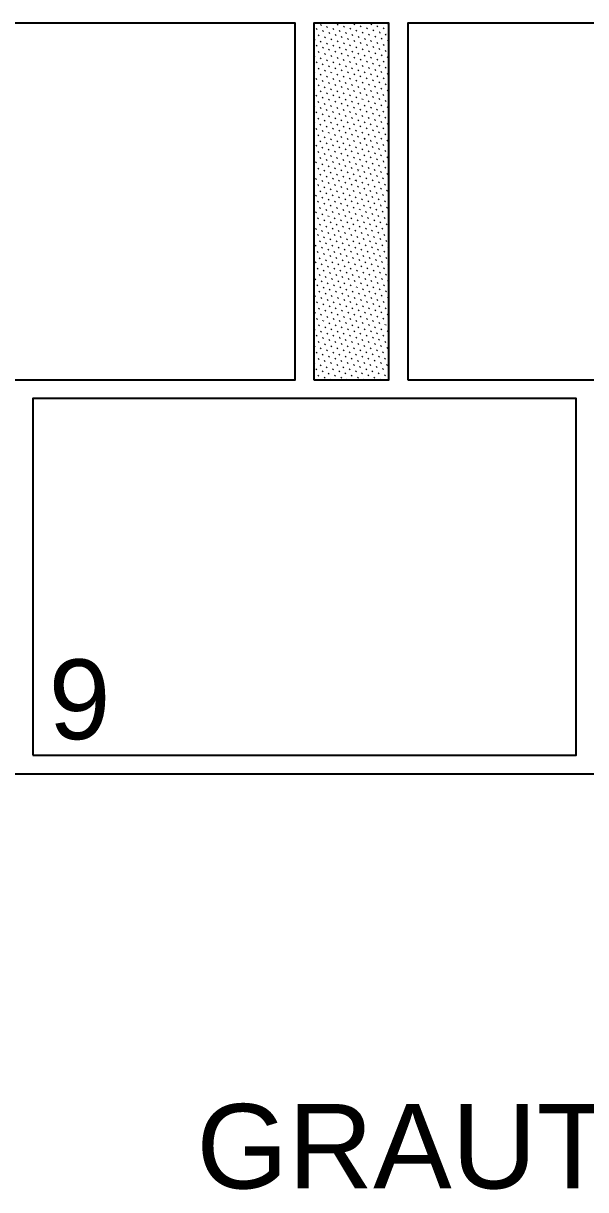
# Model space of a CAD drawing. Extents: x 0 to 119, y 0 to 84.
# Drawn here: x 75.072 to 76.272, y 62.246 to 64.732 of the extents above; entities that cross this region are included whole.
import ezdxf

# ---------------------------------------------------------------- set-up
doc = ezdxf.new("R2010")
doc.units = 0
doc.header["$MEASUREMENT"] = 0
for name, color, linetype in [('32', 250, 'CONTINUOUS'), ('33', 56, 'CONTINUOUS'), ('9', 8, 'CONTINUOUS')]:
    doc.layers.add(name, color=color, linetype=linetype)
doc.styles.add('TQS_ARIAL', font='arial.ttf')

msp = doc.modelspace()

# ---------------------------------------------------------------- linework, layer by layer
at = {"layer": '33', "color": 56, "linetype": 'Continuous'}
msp.add_line((67.091788, 63.132318), (77.651971, 63.132318), dxfattribs=at)
at = {"layer": '9', "color": 8, "linetype": 'Continuous'}
for p, q in [((75.697406, 64.719696), (75.69882, 64.72111)), ((75.706386, 64.728676), (75.7078, 64.73009)), ((75.719786, 64.724398), (75.7212, 64.725812)), ((75.733185, 64.72012), (75.734599, 64.721534)), ((75.742165, 64.7291), (75.74358, 64.730515)), ((75.755565, 64.724822), (75.756979, 64.726237)), ((75.768965, 64.720544), (75.770379, 64.721959)), ((75.777945, 64.729525), (75.779359, 64.730939)), ((75.791345, 64.725247), (75.792759, 64.726661)), ((75.804744, 64.720969), (75.806159, 64.722383)), ((75.813725, 64.729949), (75.815139, 64.731363)), ((75.827124, 64.725671), (75.828539, 64.727085)), ((75.840524, 64.721393), (75.841938, 64.722807)), ((75.849504, 64.730373), (75.850918, 64.731787)), ((75.69197, 64.71426), (75.69197, 64.71426)), ((75.69197, 64.696583), (75.69197, 64.696583)), ((75.692845, 64.697457), (75.694259, 64.698872)), ((75.701825, 64.706438), (75.703239, 64.707852)), ((75.710805, 64.715418), (75.712219, 64.716832)), ((75.715225, 64.70216), (75.716639, 64.703574)), ((75.724205, 64.71114), (75.725619, 64.712554)), ((75.728624, 64.697882), (75.730039, 64.699296)), ((75.737605, 64.706862), (75.739019, 64.708276)), ((75.742024, 64.693604), (75.743438, 64.695018)), ((75.746585, 64.715842), (75.747999, 64.717256)), ((75.751004, 64.702584), (75.752419, 64.703998)), ((75.759985, 64.711564), (75.761399, 64.712978)), ((75.764404, 64.698306), (75.765818, 64.69972)), ((75.773384, 64.707286), (75.774798, 64.7087)), ((75.777804, 64.694028), (75.779218, 64.695442)), ((75.782364, 64.716266), (75.783779, 64.717681)), ((75.786784, 64.703008), (75.788198, 64.704422)), ((75.795764, 64.711988), (75.797178, 64.713403)), ((75.800184, 64.69873), (75.801598, 64.700144)), ((75.809164, 64.70771), (75.810578, 64.709125)), ((75.813583, 64.694452), (75.814997, 64.695866)), ((75.818144, 64.716691), (75.819558, 64.718105)), ((75.822564, 64.703432), (75.823978, 64.704847)), ((75.831544, 64.712413), (75.832958, 64.713827)), ((75.835963, 64.699154), (75.837377, 64.700569)), ((75.844943, 64.708135), (75.846358, 64.709549)), ((75.847395, 64.710586), (75.847395, 64.710586)), ((75.849363, 64.694876), (75.850777, 64.696291)), ((75.69197, 64.678905), (75.69197, 64.678905)), ((75.697264, 64.684199), (75.698678, 64.685613)), ((75.701684, 64.670941), (75.703098, 64.672355)), ((75.706244, 64.693179), (75.707659, 64.694594)), ((75.710664, 64.679921), (75.712078, 64.681335)), ((75.719644, 64.688901), (75.721058, 64.690316)), ((75.724064, 64.675643), (75.725478, 64.677057)), ((75.733044, 64.684623), (75.734458, 64.686038)), ((75.737463, 64.671365), (75.738877, 64.672779)), ((75.746443, 64.680345), (75.747858, 64.68176)), ((75.755424, 64.689326), (75.756838, 64.69074)), ((75.759843, 64.676067), (75.761257, 64.677482)), ((75.768823, 64.685048), (75.770238, 64.686462)), ((75.773243, 64.671789), (75.774657, 64.673204)), ((75.782223, 64.68077), (75.783637, 64.682184)), ((75.791203, 64.68975), (75.792618, 64.691164)), ((75.795623, 64.676492), (75.797037, 64.677906)), ((75.804603, 64.685472), (75.806017, 64.686886)), ((75.809022, 64.672214), (75.810437, 64.673628)), ((75.818003, 64.681194), (75.819417, 64.682608)), ((75.826983, 64.690174), (75.828397, 64.691588)), ((75.831402, 64.676916), (75.832817, 64.67833)), ((75.840383, 64.685896), (75.841797, 64.68731)), ((75.842681, 64.688194), (75.842681, 64.688194)), ((75.844802, 64.672638), (75.846216, 64.674052)), ((75.69197, 64.661227), (75.69197, 64.661227)), ((75.692703, 64.661961), (75.694118, 64.663375)), ((75.697123, 64.648702), (75.698537, 64.650117)), ((75.706103, 64.657683), (75.707517, 64.659097)), ((75.710522, 64.644424), (75.711937, 64.645839)), ((75.715083, 64.666663), (75.716497, 64.668077)), ((75.719503, 64.653405), (75.720917, 64.654819)), ((75.728483, 64.662385), (75.729897, 64.663799)), ((75.732902, 64.649127), (75.734317, 64.650541)), ((75.741883, 64.658107), (75.743297, 64.659521)), ((75.746302, 64.644849), (75.747716, 64.646263)), ((75.750863, 64.667087), (75.752277, 64.668501)), ((75.755282, 64.653829), (75.756697, 64.655243)), ((75.764263, 64.662809), (75.765677, 64.664223)), ((75.768682, 64.649551), (75.770096, 64.650965)), ((75.777662, 64.658531), (75.779076, 64.659945)), ((75.782082, 64.645273), (75.783496, 64.646687)), ((75.786642, 64.667511), (75.788057, 64.668926)), ((75.791062, 64.654253), (75.792476, 64.655667)), ((75.800042, 64.663233), (75.801456, 64.664648)), ((75.804462, 64.649975), (75.805876, 64.651389)), ((75.813442, 64.658955), (75.814856, 64.66037)), ((75.817861, 64.645697), (75.819275, 64.647111)), ((75.822422, 64.667936), (75.823836, 64.66935)), ((75.826842, 64.654677), (75.828256, 64.656092)), ((75.835822, 64.663658), (75.837236, 64.665072)), ((75.837967, 64.665802), (75.837967, 64.665802)), ((75.840241, 64.650399), (75.841655, 64.651814)), ((75.849221, 64.65938), (75.850636, 64.660794)), ((75.69197, 64.64355), (75.69197, 64.64355)), ((75.69197, 64.625872), (75.69197, 64.625872)), ((75.692562, 64.626464), (75.693976, 64.627878)), ((75.701542, 64.635444), (75.702956, 64.636858)), ((75.705962, 64.622186), (75.707376, 64.6236)), ((75.714942, 64.631166), (75.716356, 64.63258)), ((75.723922, 64.640146), (75.725336, 64.641561)), ((75.728342, 64.626888), (75.729756, 64.628302)), ((75.737322, 64.635868), (75.738736, 64.637283)), ((75.741741, 64.62261), (75.743155, 64.624024)), ((75.750721, 64.63159), (75.752136, 64.633005)), ((75.759702, 64.640571), (75.761116, 64.641985)), ((75.764121, 64.627312), (75.765535, 64.628727)), ((75.773101, 64.636293), (75.774516, 64.637707)), ((75.777521, 64.623034), (75.778935, 64.624449)), ((75.786501, 64.632015), (75.787915, 64.633429)), ((75.795481, 64.640995), (75.796896, 64.642409)), ((75.799901, 64.627737), (75.801315, 64.629151)), ((75.808881, 64.636717), (75.810295, 64.638131)), ((75.8133, 64.623459), (75.814715, 64.624873)), ((75.822281, 64.632439), (75.823695, 64.633853)), ((75.8267, 64.619181), (75.828114, 64.620595)), ((75.828539, 64.621019), (75.828539, 64.621019)), ((75.831261, 64.641419), (75.832675, 64.642833)), ((75.833253, 64.643411), (75.833253, 64.643411)), ((75.83568, 64.628161), (75.837095, 64.629575)), ((75.844661, 64.637141), (75.846075, 64.638555)), ((75.84908, 64.623883), (75.850494, 64.625297)), ((75.69197, 64.608194), (75.69197, 64.608194)), ((75.696981, 64.613206), (75.698396, 64.61462)), ((75.701401, 64.599947), (75.702815, 64.601361)), ((75.710381, 64.608928), (75.711795, 64.610342)), ((75.7148, 64.595669), (75.716215, 64.597084)), ((75.719361, 64.617908), (75.720775, 64.619322)), ((75.723781, 64.60465), (75.725195, 64.606064)), ((75.732761, 64.61363), (75.734175, 64.615044)), ((75.73718, 64.600372), (75.738595, 64.601786)), ((75.746161, 64.609352), (75.747575, 64.610766)), ((75.75058, 64.596094), (75.751994, 64.597508)), ((75.755141, 64.618332), (75.756555, 64.619746)), ((75.75956, 64.605074), (75.760975, 64.606488)), ((75.768541, 64.614054), (75.769955, 64.615468)), ((75.77296, 64.600796), (75.774374, 64.60221)), ((75.78194, 64.609776), (75.783354, 64.61119)), ((75.78636, 64.596518), (75.787774, 64.597932)), ((75.79092, 64.618756), (75.792335, 64.620171)), ((75.79534, 64.605498), (75.796754, 64.606912)), ((75.80432, 64.614478), (75.805734, 64.615893)), ((75.80874, 64.60122), (75.810154, 64.602634)), ((75.81772, 64.6102), (75.819134, 64.611615)), ((75.822139, 64.596942), (75.823553, 64.598356)), ((75.823825, 64.598627), (75.823825, 64.598627)), ((75.831119, 64.605922), (75.832534, 64.607337)), ((75.8401, 64.614903), (75.841514, 64.616317)), ((75.844519, 64.601644), (75.845933, 64.603059)), ((75.69197, 64.590517), (75.69197, 64.590517)), ((75.69197, 64.572839), (75.69197, 64.572839)), ((75.692421, 64.590967), (75.693835, 64.592381)), ((75.69684, 64.577709), (75.698254, 64.579123)), ((75.70582, 64.586689), (75.707234, 64.588103)), ((75.71024, 64.573431), (75.711654, 64.574845)), ((75.71922, 64.582411), (75.720634, 64.583825)), ((75.7282, 64.591391), (75.729614, 64.592806)), ((75.73262, 64.578133), (75.734034, 64.579547)), ((75.7416, 64.587113), (75.743014, 64.588528)), ((75.746019, 64.573855), (75.747433, 64.575269)), ((75.754999, 64.582835), (75.756414, 64.58425)), ((75.759419, 64.569577), (75.760833, 64.570991)), ((75.76398, 64.591816), (75.765394, 64.59323)), ((75.768399, 64.578557), (75.769813, 64.579972)), ((75.777379, 64.587538), (75.778794, 64.588952)), ((75.781799, 64.574279), (75.783213, 64.575694)), ((75.790779, 64.58326), (75.792193, 64.584674)), ((75.795198, 64.570001), (75.796613, 64.571416)), ((75.799759, 64.59224), (75.801174, 64.593654)), ((75.804179, 64.578982), (75.805593, 64.580396)), ((75.813159, 64.587962), (75.814573, 64.589376)), ((75.817578, 64.574704), (75.818993, 64.576118)), ((75.81911, 64.576236), (75.81911, 64.576236)), ((75.826559, 64.583684), (75.827973, 64.585098)), ((75.830978, 64.570426), (75.832392, 64.57184)), ((75.835539, 64.592664), (75.836953, 64.594078)), ((75.839958, 64.579406), (75.841373, 64.58082)), ((75.848939, 64.588386), (75.850353, 64.5898)), ((75.69197, 64.555161), (75.69197, 64.555161)), ((75.692279, 64.55547), (75.693693, 64.556884)), ((75.701259, 64.564451), (75.702674, 64.565865)), ((75.705679, 64.551192), (75.707093, 64.552606)), ((75.714659, 64.560173), (75.716073, 64.561587)), ((75.719078, 64.546914), (75.720493, 64.548328)), ((75.723639, 64.569153), (75.725053, 64.570567)), ((75.728059, 64.555895), (75.729473, 64.557309)), ((75.737039, 64.564875), (75.738453, 64.566289)), ((75.741458, 64.551617), (75.742873, 64.553031)), ((75.750439, 64.560597), (75.751853, 64.562011)), ((75.754858, 64.547339), (75.756272, 64.548753)), ((75.763838, 64.556319), (75.765253, 64.557733)), ((75.772819, 64.565299), (75.774233, 64.566713)), ((75.777238, 64.552041), (75.778652, 64.553455)), ((75.786218, 64.561021), (75.787632, 64.562435)), ((75.790638, 64.547763), (75.792052, 64.549177)), ((75.799618, 64.556743), (75.801032, 64.558157)), ((75.808598, 64.565723), (75.810012, 64.567138)), ((75.813018, 64.552465), (75.814396, 64.553844)), ((75.814396, 64.553844), (75.814432, 64.553879)), ((75.821998, 64.561445), (75.823412, 64.56286)), ((75.826417, 64.548187), (75.827831, 64.549601)), ((75.835397, 64.557167), (75.836812, 64.558582)), ((75.844378, 64.566148), (75.845792, 64.567562)), ((75.848797, 64.552889), (75.850211, 64.554304)), ((75.69197, 64.537484), (75.69197, 64.537484)), ((75.692138, 64.519974), (75.693552, 64.521388)), ((75.696699, 64.542212), (75.698113, 64.543626)), ((75.701118, 64.528954), (75.702532, 64.530368)), ((75.710098, 64.537934), (75.711512, 64.539348)), ((75.714518, 64.524676), (75.715932, 64.52609)), ((75.723498, 64.533656), (75.724912, 64.53507)), ((75.727917, 64.520398), (75.729331, 64.521812)), ((75.732478, 64.542636), (75.733892, 64.54405)), ((75.736898, 64.529378), (75.738312, 64.530792)), ((75.745878, 64.538358), (75.747292, 64.539772)), ((75.750297, 64.5251), (75.751711, 64.526514)), ((75.759277, 64.53408), (75.760692, 64.535495)), ((75.763697, 64.520822), (75.765111, 64.522236)), ((75.768258, 64.543061), (75.769672, 64.544475)), ((75.772677, 64.529802), (75.774091, 64.531217)), ((75.781657, 64.538783), (75.783072, 64.540197)), ((75.786077, 64.525524), (75.787491, 64.526939)), ((75.795057, 64.534505), (75.796471, 64.535919)), ((75.799476, 64.521246), (75.800891, 64.522661)), ((75.804037, 64.543485), (75.805452, 64.544899)), ((75.808457, 64.530227), (75.809682, 64.531452)), ((75.809682, 64.531452), (75.809871, 64.531641)), ((75.817437, 64.539207), (75.818851, 64.540621)), ((75.821856, 64.525949), (75.823271, 64.527363)), ((75.830837, 64.534929), (75.832251, 64.536343)), ((75.835256, 64.521671), (75.83667, 64.523085)), ((75.839817, 64.543909), (75.841231, 64.545323)), ((75.844236, 64.530651), (75.845651, 64.532065)), ((75.69197, 64.519806), (75.69197, 64.519806)), ((75.69197, 64.502128), (75.69197, 64.502128)), ((75.696557, 64.506715), (75.697971, 64.508129)), ((75.705537, 64.515696), (75.706952, 64.51711)), ((75.709957, 64.502437), (75.711371, 64.503851)), ((75.718937, 64.511418), (75.720351, 64.512832)), ((75.723356, 64.498159), (75.724771, 64.499573)), ((75.732337, 64.50714), (75.733751, 64.508554)), ((75.741317, 64.51612), (75.742731, 64.517534)), ((75.745736, 64.502862), (75.747151, 64.504276)), ((75.754717, 64.511842), (75.756131, 64.513256)), ((75.759136, 64.498584), (75.76055, 64.499998)), ((75.768116, 64.507564), (75.76953, 64.508978)), ((75.777097, 64.516544), (75.778511, 64.517958)), ((75.781516, 64.503286), (75.78293, 64.5047)), ((75.790496, 64.512266), (75.79191, 64.51368)), ((75.794916, 64.499008), (75.79633, 64.500422)), ((75.803896, 64.507988), (75.804968, 64.50906)), ((75.804968, 64.50906), (75.80531, 64.509402)), ((75.808315, 64.49473), (75.80973, 64.496144)), ((75.812876, 64.516968), (75.81429, 64.518383)), ((75.817296, 64.50371), (75.81871, 64.505124)), ((75.826276, 64.51269), (75.82769, 64.514105)), ((75.830695, 64.499432), (75.832109, 64.500846)), ((75.839675, 64.508412), (75.84109, 64.509827)), ((75.844095, 64.495154), (75.845509, 64.496568)), ((75.848656, 64.517393), (75.85007, 64.518807)), ((75.69197, 64.484451), (75.69197, 64.484451)), ((75.691996, 64.484477), (75.69341, 64.485891)), ((75.696416, 64.471218), (75.69783, 64.472633)), ((75.700976, 64.493457), (75.702391, 64.494871)), ((75.705396, 64.480199), (75.70681, 64.481613)), ((75.714376, 64.489179), (75.71579, 64.490593)), ((75.718796, 64.475921), (75.72021, 64.477335)), ((75.727776, 64.484901), (75.72919, 64.486315)), ((75.732195, 64.471643), (75.733609, 64.473057)), ((75.736756, 64.493881), (75.73817, 64.495295)), ((75.741176, 64.480623), (75.74259, 64.482037)), ((75.750156, 64.489603), (75.75157, 64.491017)), ((75.754575, 64.476345), (75.755989, 64.477759)), ((75.763555, 64.485325), (75.76497, 64.486739)), ((75.767975, 64.472067), (75.769389, 64.473481)), ((75.772536, 64.494306), (75.77395, 64.49572)), ((75.776955, 64.481047), (75.778369, 64.482461)), ((75.785935, 64.490028), (75.78735, 64.491442)), ((75.790355, 64.476769), (75.791769, 64.478183)), ((75.799335, 64.48575), (75.800254, 64.486669)), ((75.800254, 64.486669), (75.800749, 64.487164)), ((75.803754, 64.472491), (75.805169, 64.473906)), ((75.812735, 64.481472), (75.814149, 64.482886)), ((75.821715, 64.490452), (75.823129, 64.491866)), ((75.826134, 64.477194), (75.827549, 64.478608)), ((75.835115, 64.486174), (75.836529, 64.487588)), ((75.839534, 64.472916), (75.840948, 64.47433)), ((75.848514, 64.481896), (75.849929, 64.48331)), ((75.69197, 64.466773), (75.69197, 64.466773)), ((75.69197, 64.449095), (75.693269, 64.450394)), ((75.700835, 64.45796), (75.702249, 64.459374)), ((75.709815, 64.46694), (75.71123, 64.468355)), ((75.714235, 64.453682), (75.715649, 64.455096)), ((75.723215, 64.462663), (75.724629, 64.464077)), ((75.727634, 64.449404), (75.729049, 64.450818)), ((75.736615, 64.458385), (75.738029, 64.459799)), ((75.741034, 64.445126), (75.742448, 64.44654)), ((75.745595, 64.467365), (75.747009, 64.468779)), ((75.750014, 64.454107), (75.751429, 64.455521)), ((75.758995, 64.463087), (75.760409, 64.464501)), ((75.763414, 64.449829), (75.764828, 64.451243)), ((75.772394, 64.458809), (75.773808, 64.460223)), ((75.776814, 64.445551), (75.778228, 64.446965)), ((75.781375, 64.467789), (75.782789, 64.469203)), ((75.785794, 64.454531), (75.787208, 64.455945)), ((75.794774, 64.463511), (75.79554, 64.464277)), ((75.79554, 64.464277), (75.796188, 64.464925)), ((75.799194, 64.450253), (75.800608, 64.451667)), ((75.808174, 64.459233), (75.809588, 64.460647)), ((75.812593, 64.445975), (75.814008, 64.447389)), ((75.817154, 64.468213), (75.818568, 64.469628)), ((75.821574, 64.454955), (75.822988, 64.456369)), ((75.830554, 64.463935), (75.831968, 64.46535)), ((75.834973, 64.450677), (75.836387, 64.452091)), ((75.843953, 64.459657), (75.845368, 64.461072)), ((75.848373, 64.446399), (75.849787, 64.447813)), ((75.69197, 64.431418), (75.69197, 64.431418)), ((75.696274, 64.435722), (75.697688, 64.437136)), ((75.700694, 64.422463), (75.702108, 64.423878)), ((75.705254, 64.444702), (75.706669, 64.446116)), ((75.709674, 64.431444), (75.711088, 64.432858)), ((75.718654, 64.440424), (75.720068, 64.441838)), ((75.723074, 64.427166), (75.724488, 64.42858)), ((75.732054, 64.436146), (75.733468, 64.43756)), ((75.736473, 64.422888), (75.737887, 64.424302)), ((75.745454, 64.431868), (75.746868, 64.433282)), ((75.754434, 64.440848), (75.755848, 64.442262)), ((75.758853, 64.42759), (75.760267, 64.429004)), ((75.767833, 64.43657), (75.769248, 64.437984)), ((75.772253, 64.423312), (75.773667, 64.424726)), ((75.781233, 64.432292), (75.782647, 64.433706)), ((75.790213, 64.441273), (75.790826, 64.441885)), ((75.790826, 64.441885), (75.791628, 64.442687)), ((75.794633, 64.428014), (75.796047, 64.429428)), ((75.803613, 64.436995), (75.805027, 64.438409)), ((75.808032, 64.423736), (75.809447, 64.42515)), ((75.817013, 64.432717), (75.818427, 64.434131)), ((75.825993, 64.441697), (75.827407, 64.443111)), ((75.830412, 64.428439), (75.831827, 64.429853)), ((75.839393, 64.437419), (75.840807, 64.438833)), ((75.843812, 64.424161), (75.845226, 64.425575)), ((75.69197, 64.41374), (75.693128, 64.414897)), ((75.696133, 64.400225), (75.697547, 64.401639)), ((75.705113, 64.409205), (75.706527, 64.410619)), ((75.709532, 64.395947), (75.710947, 64.397361)), ((75.714093, 64.418185), (75.715508, 64.4196)), ((75.718513, 64.404927), (75.719927, 64.406341)), ((75.727493, 64.413907), (75.728907, 64.415322)), ((75.731912, 64.400649), (75.733327, 64.402063)), ((75.740893, 64.409629), (75.742307, 64.411044)), ((75.745312, 64.396371), (75.746726, 64.397785)), ((75.749873, 64.41861), (75.751287, 64.420024)), ((75.754292, 64.405351), (75.755707, 64.406766)), ((75.763273, 64.414332), (75.764687, 64.415746)), ((75.767692, 64.401074), (75.769106, 64.402488)), ((75.776672, 64.410054), (75.778086, 64.411468)), ((75.781092, 64.396796), (75.781398, 64.397102)), ((75.781398, 64.397102), (75.782506, 64.39821)), ((75.785653, 64.419034), (75.786112, 64.419494)), ((75.786112, 64.419494), (75.787067, 64.420448)), ((75.790072, 64.405776), (75.791486, 64.40719)), ((75.799052, 64.414756), (75.800466, 64.41617)), ((75.803472, 64.401498), (75.804886, 64.402912)), ((75.812452, 64.410478), (75.813866, 64.411892)), ((75.816871, 64.39722), (75.818286, 64.398634)), ((75.821432, 64.419458), (75.822846, 64.420872)), ((75.825852, 64.4062), (75.827266, 64.407614)), ((75.834832, 64.41518), (75.836246, 64.416594)), ((75.83911, 64.401781), (75.840524, 64.403195)), ((75.84809, 64.410761), (75.849504, 64.412175)), ((75.69197, 64.396062), (75.69197, 64.396062)), ((75.69197, 64.378385), (75.692986, 64.379401)), ((75.700552, 64.386967), (75.701966, 64.388381)), ((75.704972, 64.373708), (75.706386, 64.375123)), ((75.713952, 64.382689), (75.715366, 64.384103)), ((75.722932, 64.391669), (75.724346, 64.393083)), ((75.727352, 64.378411), (75.728766, 64.379825)), ((75.736332, 64.387391), (75.737746, 64.388805)), ((75.740751, 64.374133), (75.742165, 64.375547)), ((75.749732, 64.383113), (75.751146, 64.384527)), ((75.758712, 64.392093), (75.760126, 64.393507)), ((75.763131, 64.378835), (75.764545, 64.380249)), ((75.772111, 64.387815), (75.773526, 64.389229)), ((75.776531, 64.374557), (75.776684, 64.37471)), ((75.776684, 64.37471), (75.777945, 64.375971)), ((75.785511, 64.383537), (75.786925, 64.384951)), ((75.794491, 64.392518), (75.795906, 64.393932)), ((75.798911, 64.379259), (75.800325, 64.380673)), ((75.807891, 64.38824), (75.809305, 64.389654)), ((75.812169, 64.37484), (75.813583, 64.376254)), ((75.821149, 64.38382), (75.822564, 64.385234)), ((75.825427, 64.37042), (75.826842, 64.371835)), ((75.83013, 64.3928), (75.831544, 64.394215)), ((75.834408, 64.379401), (75.835822, 64.380815)), ((75.843388, 64.388381), (75.844802, 64.389795)), ((75.847666, 64.374981), (75.84908, 64.376395)), ((75.69197, 64.360707), (75.69197, 64.360707)), ((75.695991, 64.364728), (75.697406, 64.366142)), ((75.700411, 64.35147), (75.701825, 64.352884)), ((75.709391, 64.36045), (75.710805, 64.361864)), ((75.71381, 64.347192), (75.715225, 64.348606)), ((75.718371, 64.36943), (75.719786, 64.370845)), ((75.722791, 64.356172), (75.724205, 64.357586)), ((75.731771, 64.365152), (75.733185, 64.366567)), ((75.73619, 64.351894), (75.737605, 64.353308)), ((75.745171, 64.360874), (75.746585, 64.362289)), ((75.74959, 64.347616), (75.751004, 64.34903)), ((75.754151, 64.369855), (75.755565, 64.371269)), ((75.75857, 64.356596), (75.759985, 64.358011)), ((75.767551, 64.365577), (75.768965, 64.366991)), ((75.77197, 64.352318), (75.773384, 64.353733)), ((75.77197, 64.352318), (75.77197, 64.352318)), ((75.78095, 64.361299), (75.782364, 64.362713)), ((75.785228, 64.347899), (75.786642, 64.349313)), ((75.789931, 64.370279), (75.791345, 64.371693)), ((75.794209, 64.356879), (75.795623, 64.358294)), ((75.803189, 64.36586), (75.804603, 64.367274)), ((75.807467, 64.35246), (75.808881, 64.353874)), ((75.816447, 64.36144), (75.817861, 64.362854)), ((75.820725, 64.34804), (75.822139, 64.349455)), ((75.829705, 64.357021), (75.831119, 64.358435)), ((75.838686, 64.366001), (75.8401, 64.367415)), ((75.842964, 64.352601), (75.844378, 64.354016)), ((75.851944, 64.361582), (75.85197, 64.361608)), ((75.69197, 64.343029), (75.692845, 64.343904)), ((75.69197, 64.325351), (75.69197, 64.325351)), ((75.69585, 64.329231), (75.697264, 64.330646)), ((75.70483, 64.338212), (75.706244, 64.339626)), ((75.70925, 64.324953), (75.710664, 64.326368)), ((75.71823, 64.333934), (75.719644, 64.335348)), ((75.722649, 64.320675), (75.724064, 64.32209)), ((75.72721, 64.342914), (75.728624, 64.344328)), ((75.73163, 64.329656), (75.733044, 64.33107)), ((75.74061, 64.338636), (75.742024, 64.34005)), ((75.745029, 64.325378), (75.746443, 64.326792)), ((75.75401, 64.334358), (75.755424, 64.335772)), ((75.758288, 64.320958), (75.759702, 64.322373)), ((75.76299, 64.343338), (75.764404, 64.344752)), ((75.767256, 64.329927), (75.767256, 64.329927)), ((75.767268, 64.329939), (75.768682, 64.331353)), ((75.776248, 64.338919), (75.777662, 64.340333)), ((75.780526, 64.325519), (75.78194, 64.326933)), ((75.789506, 64.334499), (75.79092, 64.335914)), ((75.793784, 64.3211), (75.795198, 64.322514)), ((75.798487, 64.34348), (75.799901, 64.344894)), ((75.802765, 64.33008), (75.804179, 64.331494)), ((75.811745, 64.33906), (75.813159, 64.340474)), ((75.816023, 64.325661), (75.817437, 64.327075)), ((75.825003, 64.334641), (75.826417, 64.336055)), ((75.829281, 64.321241), (75.830695, 64.322655)), ((75.833983, 64.343621), (75.835397, 64.345035)), ((75.838261, 64.330221), (75.839675, 64.331636)), ((75.847242, 64.339202), (75.848656, 64.340616)), ((75.85152, 64.325802), (75.85197, 64.326252)), ((75.69197, 64.307674), (75.692703, 64.308407)), ((75.700269, 64.315973), (75.701684, 64.317387)), ((75.704689, 64.302715), (75.706103, 64.304129)), ((75.713669, 64.311695), (75.715083, 64.313109)), ((75.718088, 64.298437), (75.719503, 64.299851)), ((75.727069, 64.307417), (75.728483, 64.308831)), ((75.736049, 64.316397), (75.737463, 64.317812)), ((75.740327, 64.302998), (75.741741, 64.304412)), ((75.749307, 64.311978), (75.750721, 64.313392)), ((75.753585, 64.298578), (75.754999, 64.299993)), ((75.762542, 64.307535), (75.762542, 64.307535)), ((75.762565, 64.307559), (75.76398, 64.308973)), ((75.771546, 64.316539), (75.77296, 64.317953)), ((75.775824, 64.303139), (75.777238, 64.304553)), ((75.784804, 64.312119), (75.786218, 64.313534)), ((75.789082, 64.29872), (75.790496, 64.300134)), ((75.798062, 64.3077), (75.799476, 64.309114)), ((75.807043, 64.31668), (75.808457, 64.318095)), ((75.811321, 64.303281), (75.812735, 64.304695)), ((75.820301, 64.312261), (75.821715, 64.313675)), ((75.824579, 64.298861), (75.825993, 64.300275)), ((75.833559, 64.307841), (75.834973, 64.309256)), ((75.842539, 64.316822), (75.843953, 64.318236)), ((75.846817, 64.303422), (75.848231, 64.304836)), ((75.69197, 64.289996), (75.69197, 64.289996)), ((75.69197, 64.272318), (75.692562, 64.27291)), ((75.695709, 64.293735), (75.697123, 64.295149)), ((75.700128, 64.280476), (75.701542, 64.281891)), ((75.709108, 64.289457), (75.710522, 64.290871)), ((75.713386, 64.276057), (75.7148, 64.277471)), ((75.722366, 64.285037), (75.723781, 64.286451)), ((75.726644, 64.271638), (75.728059, 64.273052)), ((75.731347, 64.294018), (75.732761, 64.295432)), ((75.735625, 64.280618), (75.737039, 64.282032)), ((75.744605, 64.289598), (75.746019, 64.291012)), ((75.748883, 64.276198), (75.750297, 64.277613)), ((75.757828, 64.285143), (75.757828, 64.285143)), ((75.757863, 64.285179), (75.759277, 64.286593)), ((75.762141, 64.271779), (75.763555, 64.273193)), ((75.766843, 64.294159), (75.768258, 64.295573)), ((75.771121, 64.280759), (75.772536, 64.282173)), ((75.780102, 64.28974), (75.781516, 64.291154)), ((75.78438, 64.27634), (75.785794, 64.277754)), ((75.79336, 64.28532), (75.794774, 64.286734)), ((75.797638, 64.27192), (75.799052, 64.273335)), ((75.80234, 64.2943), (75.803754, 64.295715)), ((75.806618, 64.280901), (75.808032, 64.282315)), ((75.815599, 64.289881), (75.817013, 64.291295)), ((75.819877, 64.276481), (75.821291, 64.277896)), ((75.828857, 64.285462), (75.830271, 64.286876)), ((75.833135, 64.272062), (75.834549, 64.273476)), ((75.837837, 64.294442), (75.839251, 64.295856)), ((75.842115, 64.281042), (75.843529, 64.282456)), ((75.851095, 64.290022), (75.85197, 64.290897)), ((75.69197, 64.254641), (75.69197, 64.254641)), ((75.695426, 64.258097), (75.69684, 64.259511)), ((75.704406, 64.267077), (75.70582, 64.268491)), ((75.708684, 64.253677), (75.710098, 64.255091)), ((75.717664, 64.262657), (75.719078, 64.264072)), ((75.721942, 64.249258), (75.723356, 64.250672)), ((75.730922, 64.258238), (75.732337, 64.259652)), ((75.739903, 64.267218), (75.741317, 64.268632)), ((75.744181, 64.253819), (75.745595, 64.255233)), ((75.753114, 64.262752), (75.753114, 64.262752)), ((75.753161, 64.262799), (75.754575, 64.264213)), ((75.757439, 64.249399), (75.758853, 64.250813)), ((75.766419, 64.258379), (75.767833, 64.259794)), ((75.775399, 64.26736), (75.776814, 64.268774)), ((75.779677, 64.25396), (75.781092, 64.255374)), ((75.788658, 64.26294), (75.790072, 64.264354)), ((75.792936, 64.249541), (75.79435, 64.250955)), ((75.801916, 64.258521), (75.80333, 64.259935)), ((75.810896, 64.267501), (75.81231, 64.268915)), ((75.815174, 64.254101), (75.816588, 64.255516)), ((75.824154, 64.263082), (75.825569, 64.264496)), ((75.828432, 64.249682), (75.829847, 64.251096)), ((75.837413, 64.258662), (75.838827, 64.260076)), ((75.846393, 64.267642), (75.847807, 64.269057)), ((75.850671, 64.254243), (75.85197, 64.255542)), ((75.69197, 64.236963), (75.692138, 64.237131)), ((75.695001, 64.222317), (75.696416, 64.223731)), ((75.699704, 64.244697), (75.701118, 64.246111)), ((75.703982, 64.231297), (75.705396, 64.232711)), ((75.712962, 64.240277), (75.714376, 64.241692)), ((75.71724, 64.226878), (75.718654, 64.228292)), ((75.72622, 64.235858), (75.727634, 64.237272)), ((75.730498, 64.222458), (75.731912, 64.223873)), ((75.7352, 64.244838), (75.736615, 64.246252)), ((75.739478, 64.231439), (75.740893, 64.232853)), ((75.7484, 64.24036), (75.7484, 64.24036)), ((75.748459, 64.240419), (75.749873, 64.241833)), ((75.752737, 64.227019), (75.754151, 64.228433)), ((75.761717, 64.235999), (75.763131, 64.237414)), ((75.765995, 64.2226), (75.767409, 64.224014)), ((75.770697, 64.24498), (75.772111, 64.246394)), ((75.774975, 64.23158), (75.776389, 64.232994)), ((75.783955, 64.24056), (75.78537, 64.241974)), ((75.788233, 64.227161), (75.789648, 64.228575)), ((75.797214, 64.236141), (75.798628, 64.237555)), ((75.801492, 64.222741), (75.802906, 64.224155)), ((75.806194, 64.245121), (75.807608, 64.246535)), ((75.810472, 64.231721), (75.811886, 64.233136)), ((75.819452, 64.240702), (75.820866, 64.242116)), ((75.82373, 64.227302), (75.825144, 64.228716)), ((75.83271, 64.236282), (75.834125, 64.237696)), ((75.836988, 64.222883), (75.838403, 64.224297)), ((75.841691, 64.245263), (75.843105, 64.246677)), ((75.845969, 64.231863), (75.847383, 64.233277)), ((75.69197, 64.219285), (75.69197, 64.219285)), ((75.69197, 64.201608), (75.69197, 64.201608)), ((75.699279, 64.208917), (75.700694, 64.210331)), ((75.70826, 64.217897), (75.709674, 64.219312)), ((75.712538, 64.204498), (75.713952, 64.205912)), ((75.721518, 64.213478), (75.722932, 64.214892)), ((75.725796, 64.200078), (75.72721, 64.201493)), ((75.734776, 64.209059), (75.73619, 64.210473)), ((75.743686, 64.217968), (75.743686, 64.217968)), ((75.743756, 64.218039), (75.745171, 64.219453)), ((75.748034, 64.204639), (75.749449, 64.206053)), ((75.757015, 64.213619), (75.758429, 64.215034)), ((75.761293, 64.20022), (75.762707, 64.201634)), ((75.770273, 64.2092), (75.771687, 64.210614)), ((75.779253, 64.21818), (75.780667, 64.219595)), ((75.783531, 64.204781), (75.784945, 64.206195)), ((75.792511, 64.213761), (75.793926, 64.215175)), ((75.796789, 64.200361), (75.798204, 64.201775)), ((75.80577, 64.209341), (75.807184, 64.210756)), ((75.81475, 64.218322), (75.816164, 64.219736)), ((75.819028, 64.204922), (75.820442, 64.206336)), ((75.828008, 64.213902), (75.829422, 64.215317)), ((75.832286, 64.200503), (75.8337, 64.201917)), ((75.841266, 64.209483), (75.842681, 64.210897)), ((75.850247, 64.218463), (75.851661, 64.219877)), ((75.69197, 64.18393), (75.69197, 64.18393)), ((75.694577, 64.186537), (75.695991, 64.187952)), ((75.698855, 64.173138), (75.700269, 64.174552)), ((75.703557, 64.195518), (75.704972, 64.196932)), ((75.707835, 64.182118), (75.70925, 64.183532)), ((75.716816, 64.191098), (75.71823, 64.192512)), ((75.721094, 64.177698), (75.722508, 64.179113)), ((75.730074, 64.186679), (75.731488, 64.188093)), ((75.734258, 64.173185), (75.734258, 64.173185)), ((75.734352, 64.173279), (75.735766, 64.174693)), ((75.738972, 64.195576), (75.738972, 64.195576)), ((75.739054, 64.195659), (75.740468, 64.197073)), ((75.743332, 64.182259), (75.744746, 64.183674)), ((75.752312, 64.19124), (75.753727, 64.192654)), ((75.75659, 64.17784), (75.758005, 64.179254)), ((75.765571, 64.18682), (75.766985, 64.188234)), ((75.769849, 64.17342), (75.771263, 64.174835)), ((75.774551, 64.1958), (75.775965, 64.197215)), ((75.778829, 64.182401), (75.780243, 64.183815)), ((75.787809, 64.191381), (75.789223, 64.192795)), ((75.792087, 64.177981), (75.793501, 64.179396)), ((75.801067, 64.186962), (75.802482, 64.188376)), ((75.805345, 64.173562), (75.80676, 64.174976)), ((75.810048, 64.195942), (75.811462, 64.197356)), ((75.814326, 64.182542), (75.81574, 64.183956)), ((75.823306, 64.191522), (75.82472, 64.192937)), ((75.827584, 64.178123), (75.828998, 64.179537)), ((75.836564, 64.187103), (75.837978, 64.188517)), ((75.840842, 64.173703), (75.842256, 64.175118)), ((75.845544, 64.196083), (75.846959, 64.197497)), ((75.849822, 64.182684), (75.851237, 64.184098)), ((75.69197, 64.166252), (75.69197, 64.166252)), ((75.69197, 64.148575), (75.69197, 64.148575)), ((75.694153, 64.150758), (75.695567, 64.152172)), ((75.703133, 64.159738), (75.704547, 64.161152)), ((75.712113, 64.168718), (75.713528, 64.170132)), ((75.716391, 64.155319), (75.717806, 64.156733)), ((75.725372, 64.164299), (75.726786, 64.165713)), ((75.729544, 64.150793), (75.729544, 64.150793)), ((75.72965, 64.150899), (75.731064, 64.152313)), ((75.73863, 64.159879), (75.740044, 64.161294)), ((75.74761, 64.16886), (75.749024, 64.170274)), ((75.751888, 64.15546), (75.753302, 64.156874)), ((75.760868, 64.16444), (75.762283, 64.165854)), ((75.765146, 64.151041), (75.766561, 64.152455)), ((75.774127, 64.160021), (75.775541, 64.161435)), ((75.778405, 64.146621), (75.779819, 64.148035)), ((75.783107, 64.169001), (75.784521, 64.170415)), ((75.787385, 64.155601), (75.788799, 64.157016)), ((75.796365, 64.164582), (75.797779, 64.165996)), ((75.800643, 64.151182), (75.802057, 64.152596)), ((75.809623, 64.160162), (75.811038, 64.161576)), ((75.813901, 64.146763), (75.815316, 64.148177)), ((75.818604, 64.169142), (75.820018, 64.170557)), ((75.822882, 64.155743), (75.824296, 64.157157)), ((75.831862, 64.164723), (75.833276, 64.166137)), ((75.83614, 64.151323), (75.837554, 64.152738)), ((75.84512, 64.160304), (75.846534, 64.161718)), ((75.849398, 64.146904), (75.850812, 64.148318)), ((75.69197, 64.130897), (75.69197, 64.130897)), ((75.698431, 64.137358), (75.699845, 64.138772)), ((75.702709, 64.123958), (75.704123, 64.125373)), ((75.707411, 64.146338), (75.708825, 64.147752)), ((75.711689, 64.132939), (75.713103, 64.134353)), ((75.720669, 64.141919), (75.722084, 64.143333)), ((75.72483, 64.128401), (75.72483, 64.128401)), ((75.724947, 64.128519), (75.726362, 64.129933)), ((75.733928, 64.137499), (75.735342, 64.138914)), ((75.738206, 64.1241), (75.73962, 64.125514)), ((75.742908, 64.14648), (75.744322, 64.147894)), ((75.747186, 64.13308), (75.7486, 64.134494)), ((75.756166, 64.14206), (75.75758, 64.143475)), ((75.760444, 64.128661), (75.761858, 64.130075)), ((75.769424, 64.137641), (75.770839, 64.139055)), ((75.773702, 64.124241), (75.775117, 64.125655)), ((75.782683, 64.133221), (75.784097, 64.134636)), ((75.791663, 64.142202), (75.793077, 64.143616)), ((75.795941, 64.128802), (75.797355, 64.130216)), ((75.804921, 64.137782), (75.806335, 64.139197)), ((75.809199, 64.124383), (75.810613, 64.125797)), ((75.818179, 64.133363), (75.819594, 64.134777)), ((75.82716, 64.142343), (75.828574, 64.143757)), ((75.831438, 64.128943), (75.832852, 64.130358)), ((75.840418, 64.137924), (75.841832, 64.139338)), ((75.844696, 64.124524), (75.84611, 64.125938)), ((75.69197, 64.113219), (75.69197, 64.113219)), ((75.693729, 64.114978), (75.695143, 64.116392)), ((75.698007, 64.101578), (75.699421, 64.102993)), ((75.706987, 64.110559), (75.708401, 64.111973)), ((75.711265, 64.097159), (75.712679, 64.098573)), ((75.715967, 64.119539), (75.717381, 64.120953)), ((75.720116, 64.10601), (75.720116, 64.10601)), ((75.720245, 64.106139), (75.721659, 64.107553)), ((75.729225, 64.11512), (75.73064, 64.116534)), ((75.733503, 64.10172), (75.734918, 64.103134)), ((75.742484, 64.1107), (75.743898, 64.112114)), ((75.746762, 64.0973), (75.748176, 64.098715)), ((75.751464, 64.11968), (75.752878, 64.121095)), ((75.755742, 64.106281), (75.757156, 64.107695)), ((75.764722, 64.115261), (75.766136, 64.116675)), ((75.769, 64.101861), (75.770414, 64.103275)), ((75.77798, 64.110842), (75.779395, 64.112256)), ((75.782258, 64.097442), (75.783673, 64.098856)), ((75.786961, 64.119822), (75.788375, 64.121236)), ((75.791239, 64.106422), (75.792653, 64.107836)), ((75.800219, 64.115402), (75.801633, 64.116817)), ((75.804497, 64.102003), (75.805911, 64.103417)), ((75.813477, 64.110983), (75.814891, 64.112397)), ((75.817755, 64.097583), (75.819169, 64.098997)), ((75.822457, 64.119963), (75.823872, 64.121377)), ((75.826735, 64.106564), (75.82815, 64.107978)), ((75.835716, 64.115544), (75.83713, 64.116958)), ((75.839994, 64.102144), (75.841408, 64.103558)), ((75.848974, 64.111124), (75.850388, 64.112539)), ((75.69197, 64.095542), (75.69197, 64.095542)), ((75.69197, 64.077864), (75.69197, 64.077864)), ((75.693304, 64.079198), (75.694719, 64.080613)), ((75.702285, 64.088179), (75.703699, 64.089593)), ((75.706563, 64.074779), (75.707977, 64.076193)), ((75.715401, 64.083618), (75.715401, 64.083618)), ((75.715543, 64.083759), (75.716957, 64.085174)), ((75.724523, 64.09274), (75.725937, 64.094154)), ((75.728801, 64.07934), (75.730215, 64.080754)), ((75.737781, 64.08832), (75.739196, 64.089734)), ((75.742059, 64.07492), (75.743474, 64.076335)), ((75.75104, 64.083901), (75.752454, 64.085315)), ((75.76002, 64.092881), (75.761434, 64.094295)), ((75.764298, 64.079481), (75.765712, 64.080896)), ((75.773278, 64.088462), (75.774692, 64.089876)), ((75.777556, 64.075062), (75.77897, 64.076476)), ((75.786536, 64.084042), (75.787951, 64.085456)), ((75.795517, 64.093022), (75.796931, 64.094437)), ((75.799795, 64.079623), (75.801209, 64.081037)), ((75.808775, 64.088603), (75.810189, 64.090017)), ((75.813053, 64.075203), (75.814467, 64.076618)), ((75.822033, 64.084184), (75.823447, 64.085598)), ((75.831013, 64.093164), (75.832428, 64.094578)), ((75.835291, 64.079764), (75.836706, 64.081178)), ((75.844272, 64.088744), (75.845686, 64.090159)), ((75.84855, 64.075345), (75.849964, 64.076759)), ((75.69197, 64.060186), (75.69197, 64.060186)), ((75.697582, 64.065799), (75.698997, 64.067213)), ((75.70186, 64.052399), (75.703275, 64.053813)), ((75.710687, 64.061226), (75.710687, 64.061226)), ((75.710841, 64.061379), (75.712255, 64.062794)), ((75.715119, 64.04798), (75.716533, 64.049394)), ((75.719821, 64.07036), (75.721235, 64.071774)), ((75.724099, 64.05696), (75.725513, 64.058374)), ((75.733079, 64.06594), (75.734493, 64.067354)), ((75.737357, 64.052541), (75.738771, 64.053955)), ((75.746337, 64.061521), (75.747752, 64.062935)), ((75.750615, 64.048121), (75.75203, 64.049535)), ((75.755318, 64.070501), (75.756732, 64.071915)), ((75.759596, 64.057101), (75.76101, 64.058516)), ((75.768576, 64.066082), (75.76999, 64.067496)), ((75.772854, 64.052682), (75.774268, 64.054096)), ((75.781834, 64.061662), (75.783248, 64.063076)), ((75.786112, 64.048263), (75.787526, 64.049677)), ((75.790814, 64.070643), (75.792229, 64.072057)), ((75.795092, 64.057243), (75.796507, 64.058657)), ((75.804073, 64.066223), (75.805487, 64.067637)), ((75.808351, 64.052823), (75.809765, 64.054238)), ((75.817331, 64.061804), (75.818745, 64.063218)), ((75.821609, 64.048404), (75.823023, 64.049818)), ((75.826311, 64.070784), (75.827725, 64.072198)), ((75.830589, 64.057384), (75.832003, 64.058798)), ((75.839569, 64.066365), (75.840984, 64.067779)), ((75.843847, 64.052965), (75.845262, 64.054379)), ((75.69197, 64.042509), (75.69197, 64.042509)), ((75.69197, 64.024831), (75.69197, 64.024831)), ((75.69288, 64.043419), (75.694294, 64.044833)), ((75.697158, 64.030019), (75.698572, 64.031433)), ((75.705973, 64.038834), (75.705973, 64.038834)), ((75.706138, 64.038999), (75.707553, 64.040414)), ((75.710416, 64.0256), (75.711831, 64.027014)), ((75.719397, 64.03458), (75.720811, 64.035994)), ((75.728377, 64.04356), (75.729791, 64.044975)), ((75.732655, 64.030161), (75.734069, 64.031575)), ((75.741635, 64.039141), (75.743049, 64.040555)), ((75.745913, 64.025741), (75.747327, 64.027155)), ((75.754893, 64.034721), (75.756308, 64.036136)), ((75.763874, 64.043702), (75.765288, 64.045116)), ((75.768152, 64.030302), (75.769566, 64.031716)), ((75.777132, 64.039282), (75.778546, 64.040697)), ((75.78141, 64.025883), (75.782824, 64.027297)), ((75.79039, 64.034863), (75.791804, 64.036277)), ((75.79937, 64.043843), (75.800785, 64.045257)), ((75.803648, 64.030443), (75.805063, 64.031858)), ((75.812629, 64.039424), (75.814043, 64.040838)), ((75.816907, 64.026024), (75.818321, 64.027438)), ((75.825887, 64.035004), (75.827301, 64.036419)), ((75.834867, 64.043985), (75.836281, 64.045399)), ((75.839145, 64.030585), (75.840559, 64.031999)), ((75.848125, 64.039565), (75.84954, 64.040979)), ((75.69197, 64.007153), (75.69197, 64.007153)), ((75.692456, 64.007639), (75.69387, 64.009054)), ((75.701259, 64.016443), (75.701259, 64.016443)), ((75.701436, 64.01662), (75.70285, 64.018034)), ((75.705714, 64.00322), (75.707128, 64.004634)), ((75.714694, 64.0122), (75.716109, 64.013614)), ((75.718972, 63.9988), (75.720387, 64.000215)), ((75.723675, 64.02118), (75.725089, 64.022595)), ((75.727953, 64.007781), (75.729367, 64.009195)), ((75.736933, 64.016761), (75.738347, 64.018175)), ((75.741211, 64.003361), (75.742625, 64.004776)), ((75.750191, 64.012342), (75.751605, 64.013756)), ((75.754469, 63.998942), (75.755883, 64.000356)), ((75.759171, 64.021322), (75.760586, 64.022736)), ((75.763449, 64.007922), (75.764864, 64.009336)), ((75.77243, 64.016902), (75.773844, 64.018317)), ((75.776708, 64.003503), (75.778122, 64.004917)), ((75.785688, 64.012483), (75.787102, 64.013897)), ((75.789966, 63.999083), (75.79138, 64.000498)), ((75.794668, 64.021463), (75.796082, 64.022877)), ((75.798946, 64.008064), (75.80036, 64.009478)), ((75.807926, 64.017044), (75.809341, 64.018458)), ((75.812204, 64.003644), (75.813619, 64.005058)), ((75.821185, 64.012624), (75.822599, 64.014039)), ((75.825463, 63.999225), (75.826877, 64.000639)), ((75.830165, 64.021605), (75.831579, 64.023019)), ((75.834443, 64.008205), (75.835857, 64.009619)), ((75.843423, 64.017185), (75.844837, 64.018599)), ((75.847701, 64.003786), (75.849115, 64.0052)), ((75.69197, 63.989476), (75.69197, 63.989476)), ((75.696545, 63.994051), (75.696545, 63.994051)), ((75.696734, 63.99424), (75.698148, 63.995654)), ((75.701012, 63.98084), (75.702426, 63.982254)), ((75.709992, 63.98982), (75.711406, 63.991234)), ((75.71427, 63.976421), (75.715684, 63.977835)), ((75.72325, 63.985401), (75.724665, 63.986815)), ((75.732231, 63.994381), (75.733645, 63.995795)), ((75.736509, 63.980981), (75.737923, 63.982396)), ((75.745489, 63.989962), (75.746903, 63.991376)), ((75.749767, 63.976562), (75.751181, 63.977976)), ((75.758747, 63.985542), (75.760161, 63.986956)), ((75.767727, 63.994522), (75.769142, 63.995937)), ((75.772005, 63.981123), (75.77342, 63.982537)), ((75.780986, 63.990103), (75.7824, 63.991517)), ((75.785264, 63.976703), (75.786678, 63.978118)), ((75.794244, 63.985684), (75.795658, 63.987098)), ((75.803224, 63.994664), (75.804638, 63.996078)), ((75.807502, 63.981264), (75.808916, 63.982678)), ((75.816482, 63.990244), (75.817897, 63.991659)), ((75.82076, 63.976845), (75.822175, 63.978259)), ((75.829741, 63.985825), (75.831155, 63.987239)), ((75.838721, 63.994805), (75.840135, 63.99622)), ((75.842999, 63.981406), (75.844413, 63.98282)), ((75.69249, 63.972318), (75.693446, 63.973274)), ((75.710168, 63.972318), (75.710168, 63.972318)), ((75.727846, 63.972318), (75.728943, 63.973415)), ((75.745523, 63.972318), (75.745523, 63.972318)), ((75.763201, 63.972318), (75.764439, 63.973557)), ((75.780879, 63.972318), (75.780879, 63.972318)), ((75.798556, 63.972318), (75.799936, 63.973698)), ((75.816234, 63.972318), (75.816234, 63.972318)), ((75.833912, 63.972318), (75.833912, 63.972318)), ((75.834019, 63.972425), (75.835433, 63.97384))]:
    msp.add_line(p, q, dxfattribs=at)
for points in [[(74.49197, 63.972318), (75.65197, 63.972318), (75.65197, 64.732318), (74.49197, 64.732318), (74.49197, 63.972318)], [(75.69197, 63.972318), (75.85197, 63.972318), (75.85197, 64.732318), (75.69197, 64.732318), (75.69197, 63.972318)], [(75.89197, 63.972318), (77.05197, 63.972318), (77.05197, 64.732318), (75.89197, 64.732318), (75.89197, 63.972318)], [(75.09179, 63.172318), (76.25179, 63.172318), (76.25179, 63.932318), (75.09179, 63.932318), (75.09179, 63.172318)]]:
    msp.add_lwpolyline(points, dxfattribs=at)

# ---------------------------------------------------------------- texts
at = {"layer": '32', "color": 250, "linetype": 'Continuous', "style": 'TQS_ARIAL'}
msp.add_text('GRAUTEAMENTO VERTICAL', height=0.18, dxfattribs=at).set_placement((75.441081, 62.248518))
at = {"layer": '9', "color": 8, "linetype": 'Continuous', "style": 'TQS_ARIAL'}
msp.add_text('9', height=0.17, dxfattribs=at).set_placement((75.12579, 63.206318))

doc.saveas('drawing.dxf')
